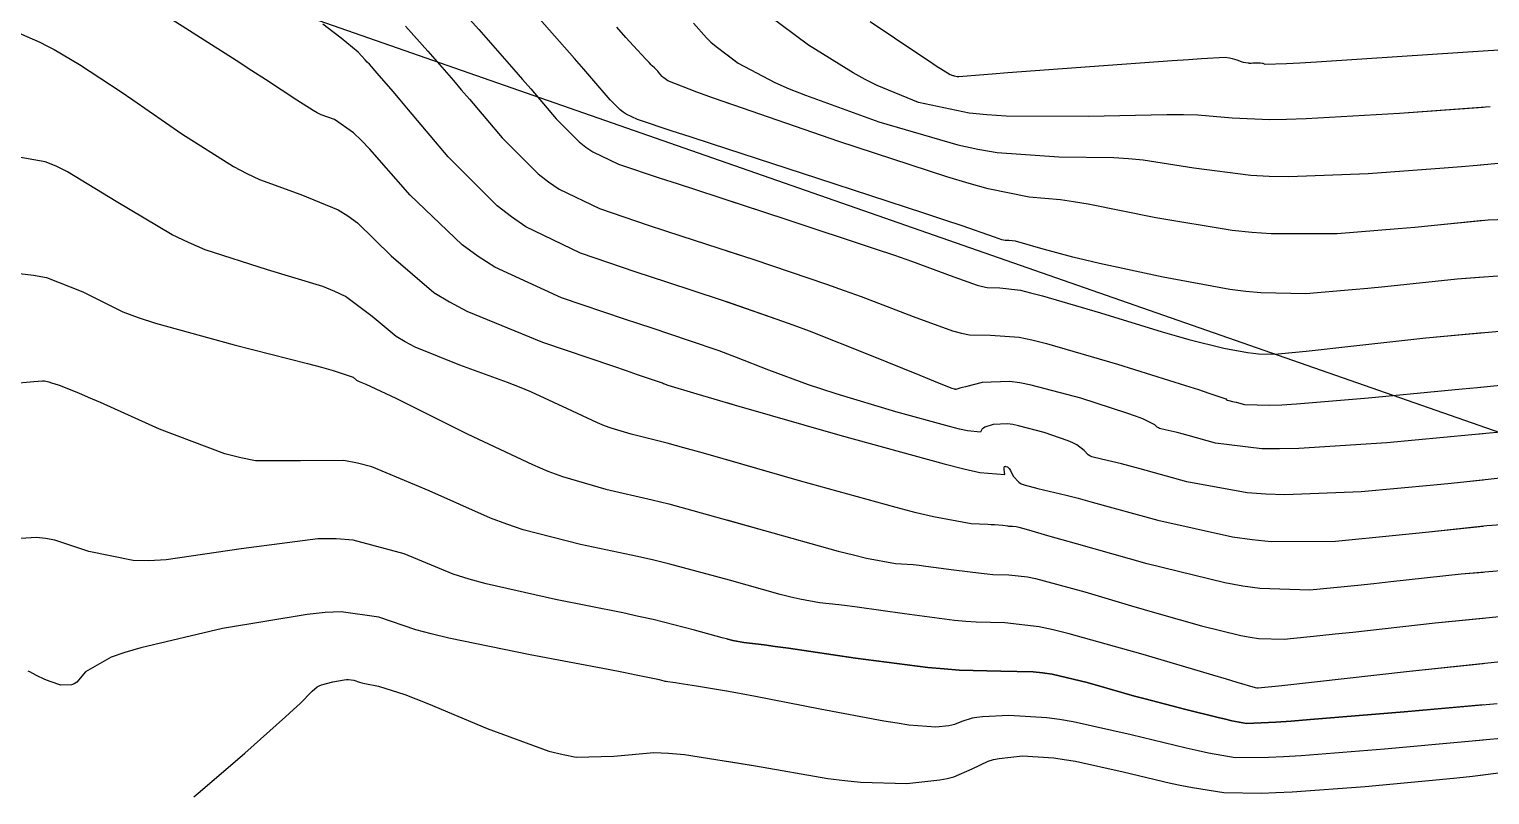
# Model space of a CAD drawing. Header units: metres. Extents: x 837476 to 838477, y 1189012 to 1191014.
# Drawn here: x 837778.8 to 837875.4, y 1190073.1 to 1190123.7 of the extents above; entities that cross this region are included whole.
import ezdxf

# ---------------------------------------------------------------- set-up
doc = ezdxf.new("R2010")
doc.units = ezdxf.units.M
doc.header["$LTSCALE"] = 0.3
for name, color, linetype in [('COTAS 10', 1, 'Continuous'), ('COTAS INT', 252, 'Continuous'), ('VIA2', 121, 'Continuous')]:
    doc.layers.add(name, color=color, linetype=linetype)

msp = doc.modelspace()

# ---------------------------------------------------------------- linework, layer by layer
at = {"layer": 'COTAS 10'}
for points in [[(837874.923, 1190118.513), (837869.392, 1190118.118), (837863.22, 1190117.753), (837861.929, 1190117.707), (837860.82, 1190117.686), (837858.326, 1190117.808), (837856.072, 1190117.994), (837855.116, 1190118.013), (837854.014, 1190118.017), (837848.835, 1190117.915), (837843.388, 1190117.937), (837842.118, 1190118.02), (837840.952, 1190118.136), (837837.602, 1190118.833), (837834.858, 1190119.97), (837834.074, 1190120.364), (837833.28, 1190120.793), (837830.324, 1190122.625), (837827.662, 1190124.612)], [(837875.4, 1190118.547), (837869.392, 1190118.118), (837863.22, 1190117.753), (837861.929, 1190117.707), (837860.82, 1190117.686), (837858.326, 1190117.808), (837856.072, 1190117.994), (837855.116, 1190118.013), (837854.014, 1190118.017), (837848.835, 1190117.915), (837843.388, 1190117.937), (837842.118, 1190118.02), (837840.952, 1190118.136), (837837.602, 1190118.833), (837834.858, 1190119.97), (837834.074, 1190120.364), (837833.28, 1190120.793), (837830.324, 1190122.625), (837827.662, 1190124.612)], [(837803.685, 1190123.881), (837805.167, 1190122.222), (837806.854, 1190120.286), (837807.373, 1190119.681), (837807.916, 1190119.046), (837810.068, 1190116.503), (837812.455, 1190114.119), (837813.146, 1190113.584), (837813.85, 1190113.103), (837816.503, 1190111.819), (837819.733, 1190110.737), (837820.802, 1190110.383), (837821.945, 1190110.006), (837826.703, 1190108.448), (837831.513, 1190106.832), (837832.69, 1190106.418), (837833.799, 1190106.017), (837837.243, 1190104.692), (837839.854, 1190103.752), (837840.438, 1190103.595), (837840.962, 1190103.482), (837842.352, 1190103.451), (837844.246, 1190103.318), (837845.088, 1190103.142), (837846.068, 1190102.906), (837850.754, 1190101.55), (837855.249, 1190100.132), (837856.109, 1190099.857), (837856.802, 1190099.632), (837857.916, 1190099.242), (837857.963, 1190099.19), (837857.984, 1190099.178), (837858.009, 1190099.167), (837858.125, 1190099.137), (837858.367, 1190099.08), (837858.47, 1190099.054), (837858.589, 1190099.022), (837859.151, 1190098.866), (837860.814, 1190098.821), (837861.627, 1190098.858), (837862.593, 1190098.917), (837867.355, 1190099.313), (837872.393, 1190099.791), (837873.533, 1190099.902), (837874.562, 1190100.003), (837874.923, 1190100.041)], [(837824.923, 1190109.031), (837826.703, 1190108.448), (837831.513, 1190106.832), (837832.69, 1190106.418), (837833.799, 1190106.017), (837837.243, 1190104.692), (837839.854, 1190103.752), (837840.438, 1190103.595), (837840.962, 1190103.482), (837842.352, 1190103.451), (837844.246, 1190103.318), (837845.088, 1190103.142), (837846.068, 1190102.906), (837850.754, 1190101.55), (837855.249, 1190100.132), (837856.109, 1190099.857), (837856.802, 1190099.632), (837857.916, 1190099.242), (837857.963, 1190099.19), (837857.984, 1190099.178), (837858.009, 1190099.167), (837858.125, 1190099.137), (837858.367, 1190099.08), (837858.47, 1190099.054), (837858.589, 1190099.022), (837859.151, 1190098.866), (837860.814, 1190098.821), (837861.627, 1190098.858), (837862.593, 1190098.917), (837867.355, 1190099.313), (837872.393, 1190099.791), (837873.533, 1190099.902), (837874.562, 1190100.003), (837877.355, 1190100.293)], [(837778.154, 1190107.53), (837779.097, 1190107.429), (837779.955, 1190107.278), (837782.345, 1190106.323), (837784.996, 1190105.007), (837786.018, 1190104.629), (837787.164, 1190104.246), (837792.345, 1190102.813), (837797.199, 1190101.592), (837798.14, 1190101.342), (837798.905, 1190101.13), (837800.214, 1190100.682), (837800.445, 1190100.489), (837800.532, 1190100.438), (837800.628, 1190100.388), (837801.058, 1190100.214), (837802.387, 1190099.608), (837803.05, 1190099.285), (837803.842, 1190098.894), (837807.769, 1190096.925), (837812.07, 1190094.9), (837813.098, 1190094.474), (837814.056, 1190094.107), (837816.925, 1190093.272), (837820, 1190092.578), (837821.087, 1190092.301), (837822.277, 1190091.987), (837827.425, 1190090.547), (837832.289, 1190089.191), (837833.299, 1190088.93), (837834.164, 1190088.719), (837836.073, 1190088.369), (837837.246, 1190088.29), (837837.647, 1190088.248), (837838.081, 1190088.199), (837839.923, 1190087.951), (837841.733, 1190087.717), (837842.146, 1190087.676), (837842.522, 1190087.646), (837843.562, 1190087.623), (837844.814, 1190087.476), (837845.324, 1190087.367), (837845.904, 1190087.228), (837848.587, 1190086.482), (837851.683, 1190085.567), (837852.523, 1190085.322), (837853.355, 1190085.08), (837856.301, 1190084.239), (837858.901, 1190083.606), (837859.516, 1190083.497), (837860.085, 1190083.415), (837861.762, 1190083.359), (837864.134, 1190083.603), (837865.143, 1190083.711), (837866.303, 1190083.837), (837871.762, 1190084.439), (837874.923, 1190084.75)], [(837824.923, 1190091.247), (837827.425, 1190090.547), (837832.289, 1190089.191), (837833.299, 1190088.93), (837834.164, 1190088.719), (837836.073, 1190088.369), (837837.246, 1190088.29), (837837.647, 1190088.248), (837838.081, 1190088.199), (837839.923, 1190087.951), (837841.733, 1190087.717), (837842.146, 1190087.676), (837842.522, 1190087.646), (837843.562, 1190087.623), (837844.814, 1190087.476), (837845.324, 1190087.367), (837845.904, 1190087.228), (837848.587, 1190086.482), (837851.683, 1190085.567), (837852.523, 1190085.322), (837853.355, 1190085.08), (837856.301, 1190084.239), (837858.901, 1190083.606), (837859.516, 1190083.497), (837860.085, 1190083.415), (837861.762, 1190083.359), (837864.134, 1190083.603), (837865.143, 1190083.711), (837866.303, 1190083.837), (837871.762, 1190084.439), (837877.33, 1190084.986)]]:
    msp.add_lwpolyline(points, dxfattribs=at)
at = {"layer": 'COTAS INT'}
for points in [[(837806.078, 1190126.401), (837808.522, 1190123.665), (837810.849, 1190121.013), (837811.42, 1190120.357), (837811.959, 1190119.733), (837813.641, 1190117.761), (837815.169, 1190116.234), (837815.611, 1190115.892), (837816.062, 1190115.584), (837817.761, 1190114.762), (837820.525, 1190113.842), (837821.647, 1190113.473), (837822.925, 1190113.054), (837828.828, 1190111.126), (837834.737, 1190109.172), (837836.018, 1190108.736), (837837.145, 1190108.346), (837839.933, 1190107.317), (837841.483, 1190106.759), (837841.829, 1190106.666), (837842.14, 1190106.599), (837842.965, 1190106.581), (837844.348, 1190106.421), (837845.01, 1190106.265), (837845.795, 1190106.062), (837849.637, 1190104.925), (837853.705, 1190103.685), (837854.631, 1190103.416), (837855.47, 1190103.18), (837857.777, 1190102.599), (837859.353, 1190102.314), (837859.73, 1190102.265), (837860.083, 1190102.229), (837861.144, 1190102.208), (837863.223, 1190102.409), (837864.216, 1190102.514), (837865.391, 1190102.64), (837871.144, 1190103.271), (837874.923, 1190103.625)], [(837874.923, 1190107.289), (837873.206, 1190107.166), (837868.436, 1190106.656), (837867.309, 1190106.544), (837866.267, 1190106.444), (837863.206, 1190106.185), (837860.232, 1190106.245), (837859.245, 1190106.346), (837858.186, 1190106.483), (837853.772, 1190107.281), (837849.564, 1190108.204), (837848.635, 1190108.42), (837847.809, 1190108.618), (837845.68, 1190109.189), (837844.47, 1190109.547), (837844.222, 1190109.611), (837844.014, 1190109.66), (837843.578, 1190109.71), (837843.318, 1190109.716), (837843.22, 1190109.737), (837843.111, 1190109.767), (837842.623, 1190109.942), (837840.491, 1190110.675), (837839.346, 1190111.055), (837837.961, 1190111.512), (837830.953, 1190113.804), (837823.904, 1190116.102), (837822.493, 1190116.563), (837821.316, 1190116.948), (837819.019, 1190117.705), (837818.275, 1190118.065), (837818.077, 1190118.2), (837817.883, 1190118.35), (837817.213, 1190119.019), (837816.002, 1190120.42), (837815.467, 1190121.032), (837814.845, 1190121.74), (837811.877, 1190125.108)], [(837874.923, 1190093.88), (837873.842, 1190093.767), (837872.802, 1190093.663), (837871.674, 1190093.552), (837866.868, 1190093.095), (837861.827, 1190092.893), (837860.551, 1190092.943), (837859.326, 1190093.039), (837855.336, 1190093.77), (837852.249, 1190094.625), (837851.594, 1190094.8), (837851.026, 1190094.948), (837849.698, 1190095.256), (837849.058, 1190095.426), (837848.924, 1190095.486), (837848.809, 1190095.552), (837848.548, 1190095.836), (837848.058, 1190096.214), (837847.798, 1190096.338), (837847.484, 1190096.47), (837845.902, 1190097.021), (837844.21, 1190097.472), (837843.827, 1190097.543), (837843.481, 1190097.59), (837842.542, 1190097.562), (837841.987, 1190097.373), (837841.884, 1190097.319), (837841.802, 1190097.263), (837841.686, 1190097.055), (837840.846, 1190097.129), (837840.308, 1190097.252), (837839.637, 1190097.418), (837836.109, 1190098.39), (837832.148, 1190099.58), (837831.203, 1190099.884), (837830.325, 1190100.178), (837827.704, 1190101.147), (837825.567, 1190101.992), (837824.993, 1190102.207), (837824.428, 1190102.414), (837822.454, 1190103.093), (837819.986, 1190103.909), (837819.11, 1190104.203), (837818.151, 1190104.525), (837813.987, 1190105.934), (837809.589, 1190107.947), (837808.481, 1190108.651), (837807.421, 1190109.418), (837803.987, 1190112.72), (837801.32, 1190115.747), (837800.742, 1190116.342), (837800.235, 1190116.83), (837798.982, 1190117.715), (837798.117, 1190118.028), (837797.854, 1190118.157), (837797.579, 1190118.303), (837796.503, 1190118.982), (837794.429, 1190120.355), (837793.526, 1190120.938), (837792.481, 1190121.609), (837787.52, 1190124.769)], [(837834.411, 1190124.19), (837837.622, 1190122.021), (837838.251, 1190121.602), (837838.768, 1190121.261), (837839.697, 1190120.685), (837839.872, 1190120.63), (837839.914, 1190120.618), (837839.953, 1190120.607), (837840.07, 1190120.575), (837840.162, 1190120.559), (837840.206, 1190120.555), (837840.275, 1190120.56), (837841.638, 1190120.667), (837842.476, 1190120.73), (837843.513, 1190120.808), (837848.922, 1190121.213), (837854.376, 1190121.611), (837855.442, 1190121.685), (837856.316, 1190121.743), (837857.867, 1190121.823), (837858.165, 1190121.783), (837858.248, 1190121.766), (837858.332, 1190121.745), (837858.639, 1190121.648), (837858.92, 1190121.551), (837858.988, 1190121.53), (837859.051, 1190121.512), (837859.243, 1190121.469), (837859.394, 1190121.45), (837859.432, 1190121.447), (837859.468, 1190121.445), (837859.584, 1190121.446), (837859.69, 1190121.451), (837859.72, 1190121.452), (837859.751, 1190121.452), (837859.863, 1190121.453), (837859.984, 1190121.452), (837860.2, 1190121.452), (837860.335, 1190121.439), (837860.368, 1190121.431), (837860.399, 1190121.42), (837860.491, 1190121.366), (837861.931, 1190121.405), (837862.812, 1190121.453), (837863.901, 1190121.519), (837869.573, 1190121.892), (837874.923, 1190122.253)], [(837834.411, 1190124.19), (837837.622, 1190122.021), (837838.251, 1190121.602), (837838.768, 1190121.261), (837839.697, 1190120.685), (837839.872, 1190120.63), (837839.914, 1190120.618), (837839.953, 1190120.607), (837840.07, 1190120.575), (837840.162, 1190120.559), (837840.206, 1190120.555), (837840.275, 1190120.56), (837841.638, 1190120.667), (837842.476, 1190120.73), (837843.513, 1190120.808), (837848.922, 1190121.213), (837854.376, 1190121.611), (837855.442, 1190121.685), (837856.316, 1190121.743), (837857.867, 1190121.823), (837858.165, 1190121.783), (837858.248, 1190121.766), (837858.332, 1190121.745), (837858.639, 1190121.648), (837858.92, 1190121.551), (837858.988, 1190121.53), (837859.051, 1190121.512), (837859.243, 1190121.469), (837859.394, 1190121.45), (837859.432, 1190121.447), (837859.468, 1190121.445), (837859.584, 1190121.446), (837859.69, 1190121.451), (837859.72, 1190121.452), (837859.751, 1190121.452), (837859.863, 1190121.453), (837859.984, 1190121.452), (837860.2, 1190121.452), (837860.335, 1190121.439), (837860.368, 1190121.431), (837860.399, 1190121.42), (837860.491, 1190121.366), (837861.931, 1190121.405), (837862.812, 1190121.453), (837863.901, 1190121.519), (837869.573, 1190121.892), (837875.26, 1190122.276), (837876.359, 1190122.348)], [(837777.787, 1190123.563), (837779.507, 1190122.813), (837779.979, 1190122.579), (837780.449, 1190122.333), (837782.129, 1190121.35), (837784.182, 1190120.005), (837784.887, 1190119.53), (837785.65, 1190119.011), (837788.899, 1190116.77), (837792.317, 1190114.614), (837793.187, 1190114.149), (837794.024, 1190113.742), (837796.77, 1190112.748), (837799.223, 1190111.751), (837799.875, 1190111.342), (837800.515, 1190110.875), (837802.73, 1190108.708), (837805.563, 1190106.283), (837806.594, 1190105.654), (837807.732, 1190105.043), (837812.73, 1190102.991), (837817.359, 1190101.42), (837818.265, 1190101.113), (837819.007, 1190100.861), (837820.329, 1190100.415), (837820.594, 1190100.324), (837820.67, 1190100.296), (837820.747, 1190100.267), (837821.034, 1190100.154), (837822.953, 1190099.574), (837824.059, 1190099.251), (837825.415, 1190098.857), (837832.386, 1190096.85), (837839.29, 1190094.948), (837840.603, 1190094.621), (837841.656, 1190094.381), (837843.299, 1190094.237), (837843.266, 1190094.577), (837843.264, 1190094.642), (837843.263, 1190094.696), (837843.285, 1190094.787), (837843.339, 1190094.788), (837843.358, 1190094.785), (837843.38, 1190094.781), (837843.476, 1190094.756), (837843.602, 1190094.64), (837843.643, 1190094.578), (837843.686, 1190094.505), (837843.864, 1190094.133), (837844.231, 1190093.732), (837844.394, 1190093.64), (837844.583, 1190093.555), (837845.485, 1190093.316), (837847.356, 1190092.881), (837848.156, 1190092.673), (837849.079, 1190092.427), (837853.428, 1190091.222), (837858.359, 1190090.128), (837859.648, 1190089.952), (837860.905, 1190089.83), (837865.166, 1190089.85), (837869.161, 1190090.236), (837870.249, 1190090.346), (837871.329, 1190090.457), (837874.923, 1190090.843)], [(837874.923, 1190096.939), (837874.187, 1190096.869), (837868.57, 1190096.34), (837862.75, 1190095.956), (837861.453, 1190095.935), (837860.294, 1190095.951), (837857.243, 1190096.318), (837855.419, 1190096.824), (837855.032, 1190096.927), (837854.697, 1190097.014), (837853.912, 1190097.196), (837853.533, 1190097.297), (837853.454, 1190097.332), (837853.386, 1190097.371), (837853.232, 1190097.539), (837852.43, 1190097.923), (837851.954, 1190098.097), (837851.367, 1190098.301), (837848.328, 1190099.285), (837845.04, 1190100.163), (837844.296, 1190100.3), (837843.624, 1190100.391), (837841.799, 1190100.337), (837840.711, 1190100.05), (837840.504, 1190099.995), (837840.337, 1190099.95), (837840.073, 1190099.873), (837840.036, 1190099.876), (837840.013, 1190099.882), (837839.984, 1190099.889), (837839.832, 1190099.931), (837838.88, 1190100.302), (837838.347, 1190100.518), (837837.697, 1190100.781), (837834.374, 1190102.14), (837830.386, 1190103.716), (837829.317, 1190104.117), (837828.262, 1190104.503), (837824.579, 1190105.771), (837820.966, 1190106.957), (837819.956, 1190107.293), (837818.942, 1190107.631), (837815.245, 1190108.876), (837811.638, 1190110.622), (837810.68, 1190111.276), (837809.741, 1190112.003), (837806.495, 1190115.245), (837803.873, 1190118.359), (837803.327, 1190119.006), (837802.858, 1190119.559), (837801.812, 1190120.779), (837801.292, 1190121.361), (837801.155, 1190121.512), (837801.021, 1190121.658), (837800.562, 1190122.152), (837799.434, 1190123.088), (837798.879, 1190123.515), (837798.218, 1190124.014)], [(837874.923, 1190111.026), (837871.48, 1190110.673), (837870.402, 1190110.574), (837869.312, 1190110.478), (837865.268, 1190110.163), (837860.921, 1190110.146), (837859.639, 1190110.239), (837858.324, 1190110.374), (837853.29, 1190111.215), (837848.809, 1190112.105), (837847.842, 1190112.271), (837846.993, 1190112.403), (837844.918, 1190112.588), (837842.196, 1190113.127), (837840.94, 1190113.482), (837839.466, 1190113.925), (837832.331, 1190116.268), (837825.391, 1190118.658), (837824.041, 1190119.132), (837822.939, 1190119.524), (837821.023, 1190120.26), (837820.759, 1190120.457), (837820.699, 1190120.509), (837820.644, 1190120.56), (837820.492, 1190120.736), (837820.368, 1190120.898), (837820.331, 1190120.94), (837820.293, 1190120.982), (837820.145, 1190121.121), (837819.997, 1190121.256), (837819.92, 1190121.333), (837819.793, 1190121.476), (837819.684, 1190121.597), (837819.659, 1190121.622), (837819.636, 1190121.644), (837819.567, 1190121.692), (837818.752, 1190122.584), (837818.258, 1190123.138), (837817.647, 1190123.825)], [(837822.727, 1190124.082), (837823.572, 1190123.107), (837823.876, 1190122.823), (837824.211, 1190122.534), (837825.674, 1190121.442), (837828.11, 1190120.158), (837829.058, 1190119.748), (837830.125, 1190119.314), (837834.966, 1190117.55), (837840.209, 1190116.03), (837841.529, 1190115.751), (837842.792, 1190115.532), (837846.876, 1190115.251), (837850.504, 1190115.21), (837851.479, 1190115.142), (837852.441, 1190115.049), (837855.808, 1190114.512), (837859.572, 1190114.03), (837860.784, 1190113.973), (837862.071, 1190113.95), (837867.33, 1190114.14), (837872.356, 1190114.513), (837873.495, 1190114.604), (837874.524, 1190114.69), (837874.923, 1190114.728)], [(837824.923, 1190122.002), (837825.674, 1190121.442), (837828.11, 1190120.158), (837829.058, 1190119.748), (837830.125, 1190119.314), (837834.966, 1190117.55), (837840.209, 1190116.03), (837841.529, 1190115.751), (837842.792, 1190115.532), (837846.876, 1190115.251), (837850.504, 1190115.21), (837851.479, 1190115.142), (837852.441, 1190115.049), (837855.808, 1190114.512), (837859.572, 1190114.03), (837860.784, 1190113.973), (837862.071, 1190113.95), (837867.33, 1190114.14), (837872.356, 1190114.513), (837873.495, 1190114.604), (837874.524, 1190114.69), (837877.33, 1190114.956)], [(837878.942, 1190111.196), (837875.268, 1190111.061), (837871.48, 1190110.673), (837870.402, 1190110.574), (837869.312, 1190110.478), (837865.268, 1190110.163), (837860.921, 1190110.146), (837859.639, 1190110.239), (837858.324, 1190110.374), (837853.29, 1190111.215), (837848.809, 1190112.105), (837847.842, 1190112.271), (837846.993, 1190112.403), (837844.918, 1190112.588), (837842.196, 1190113.127), (837840.94, 1190113.482), (837839.466, 1190113.925), (837832.331, 1190116.268), (837825.391, 1190118.658), (837824.923, 1190118.822)], [(837877.959, 1190107.507), (837873.206, 1190107.166), (837868.436, 1190106.656), (837867.309, 1190106.544), (837866.267, 1190106.444), (837863.206, 1190106.185), (837860.232, 1190106.245), (837859.245, 1190106.346), (837858.186, 1190106.483), (837853.772, 1190107.281), (837849.564, 1190108.204), (837848.635, 1190108.42), (837847.809, 1190108.618), (837845.68, 1190109.189), (837844.47, 1190109.547), (837844.222, 1190109.611), (837844.014, 1190109.66), (837843.578, 1190109.71), (837843.318, 1190109.716), (837843.22, 1190109.737), (837843.111, 1190109.767), (837842.623, 1190109.942), (837840.491, 1190110.675), (837839.346, 1190111.055), (837837.961, 1190111.512), (837830.953, 1190113.804), (837824.923, 1190115.77)], [(837874.923, 1190087.781), (837873.464, 1190087.654), (837868.816, 1190087.147), (837867.696, 1190087.029), (837866.648, 1190086.919), (837863.464, 1190086.604), (837860.167, 1190086.715), (837859.048, 1190086.875), (837857.839, 1190087.09), (837852.726, 1190088.334), (837848.034, 1190089.66), (837847.09, 1190089.928), (837846.3, 1190090.152), (837844.729, 1190090.603), (837844.245, 1190090.738), (837844.14, 1190090.763), (837844.048, 1190090.782), (837843.823, 1190090.809), (837843.635, 1190090.813), (837843.567, 1190090.819), (837843.493, 1190090.826), (837843.166, 1190090.868), (837842.622, 1190090.919), (837842.41, 1190090.931), (837842.171, 1190090.943), (837841.088, 1190090.98), (837838.583, 1190091.439), (837837.449, 1190091.716), (837836.123, 1190092.059), (837829.741, 1190093.838), (837823.39, 1190095.652), (837822.083, 1190096.016), (837820.972, 1190096.32), (837818.592, 1190096.918), (837817.278, 1190097.301), (837816.839, 1190097.469), (837816.368, 1190097.664), (837814.398, 1190098.592), (837811.979, 1190099.704), (837811.226, 1190100.016), (837810.435, 1190100.329), (837807.278, 1190101.472), (837804.322, 1190102.667), (837803.659, 1190103.013), (837803.063, 1190103.366), (837801.472, 1190104.695), (837799.71, 1190106.003), (837799.007, 1190106.342), (837798.211, 1190106.672), (837794.558, 1190107.781), (837790.431, 1190109.108), (837789.336, 1190109.575), (837788.262, 1190110.085), (837784.558, 1190112.287), (837781.343, 1190114.258), (837780.578, 1190114.622), (837779.867, 1190114.907), (837777.754, 1190115.281)], [(837824.923, 1190112.401), (837828.828, 1190111.126), (837834.737, 1190109.172), (837836.018, 1190108.736), (837837.145, 1190108.346), (837839.933, 1190107.317), (837841.483, 1190106.759), (837841.829, 1190106.666), (837842.14, 1190106.599), (837842.965, 1190106.581), (837844.348, 1190106.421), (837845.01, 1190106.265), (837845.795, 1190106.062), (837849.637, 1190104.925), (837853.705, 1190103.685), (837854.631, 1190103.416), (837855.47, 1190103.18), (837857.777, 1190102.599), (837859.353, 1190102.314), (837859.73, 1190102.265), (837860.083, 1190102.229), (837861.144, 1190102.208), (837863.223, 1190102.409), (837864.216, 1190102.514), (837865.391, 1190102.64), (837871.144, 1190103.271), (837876.976, 1190103.818)], [(837876.356, 1190097.077), (837875.355, 1190096.98), (837874.187, 1190096.869), (837868.57, 1190096.34), (837862.75, 1190095.956), (837861.453, 1190095.935), (837860.294, 1190095.951), (837857.243, 1190096.318), (837855.419, 1190096.824), (837855.032, 1190096.927), (837854.697, 1190097.014), (837853.912, 1190097.196), (837853.533, 1190097.297), (837853.454, 1190097.332), (837853.386, 1190097.371), (837853.232, 1190097.539), (837852.43, 1190097.923), (837851.954, 1190098.097), (837851.367, 1190098.301), (837848.328, 1190099.285), (837845.04, 1190100.163), (837844.296, 1190100.3), (837843.624, 1190100.391), (837841.799, 1190100.337), (837840.711, 1190100.05), (837840.504, 1190099.995), (837840.337, 1190099.95), (837840.073, 1190099.873), (837840.036, 1190099.876), (837840.013, 1190099.882), (837839.984, 1190099.889), (837839.832, 1190099.931), (837838.88, 1190100.302), (837838.347, 1190100.518), (837837.697, 1190100.781), (837834.374, 1190102.14), (837830.386, 1190103.716), (837829.317, 1190104.117), (837828.262, 1190104.503), (837824.923, 1190105.652)], [(837876.868, 1190094.084), (837873.842, 1190093.767), (837872.802, 1190093.663), (837871.674, 1190093.552), (837866.868, 1190093.095), (837861.827, 1190092.893), (837860.551, 1190092.943), (837859.326, 1190093.039), (837855.336, 1190093.77), (837852.249, 1190094.625), (837851.594, 1190094.8), (837851.026, 1190094.948), (837849.698, 1190095.256), (837849.058, 1190095.426), (837848.924, 1190095.486), (837848.809, 1190095.552), (837848.548, 1190095.836), (837848.058, 1190096.214), (837847.798, 1190096.338), (837847.484, 1190096.47), (837845.902, 1190097.021), (837844.21, 1190097.472), (837843.827, 1190097.543), (837843.481, 1190097.59), (837842.542, 1190097.562), (837841.987, 1190097.373), (837841.884, 1190097.319), (837841.802, 1190097.263), (837841.686, 1190097.055), (837840.846, 1190097.129), (837840.308, 1190097.252), (837839.637, 1190097.418), (837836.109, 1190098.39), (837832.148, 1190099.58), (837831.203, 1190099.884), (837830.325, 1190100.178), (837827.704, 1190101.147), (837825.567, 1190101.992), (837824.993, 1190102.207), (837824.923, 1190102.232)], [(837874.923, 1190081.741), (837870.06, 1190081.224), (837861.621, 1190080.287), (837860.06, 1190080.114), (837860.003, 1190080.115), (837859.984, 1190080.118), (837859.963, 1190080.122), (837859.875, 1190080.143), (837858.676, 1190080.5), (837857.955, 1190080.715), (837857.065, 1190080.981), (837852.446, 1190082.36), (837847.563, 1190083.718), (837846.507, 1190083.97), (837845.58, 1190084.169), (837843.301, 1190084.437), (837841.409, 1190084.479), (837840.725, 1190084.534), (837839.973, 1190084.608), (837836.68, 1190085.034), (837833.54, 1190085.479), (837832.884, 1190085.566), (837832.321, 1190085.636), (837831.058, 1190085.758), (837829.745, 1190085.998), (837829.15, 1190086.144), (837828.454, 1190086.323), (837825.108, 1190087.256), (837821.164, 1190088.323), (837820.092, 1190088.587), (837819.028, 1190088.837), (837815.258, 1190089.625), (837811.466, 1190090.594), (837810.387, 1190090.958), (837809.297, 1190091.364), (837805.258, 1190093.176), (837801.448, 1190094.747), (837800.501, 1190095.001), (837799.602, 1190095.177), (837796.746, 1190095.161), (837793.765, 1190095.16), (837792.787, 1190095.345), (837791.743, 1190095.611), (837787.42, 1190097.244), (837783.513, 1190099), (837782.731, 1190099.344), (837782.079, 1190099.627), (837780.807, 1190100.133), (837780.446, 1190100.231), (837780.368, 1190100.255), (837780.299, 1190100.279), (837780.133, 1190100.358), (837779.912, 1190100.405), (837779.809, 1190100.409), (837779.688, 1190100.41), (837779.103, 1190100.379), (837777.632, 1190100.243)], [(837824.923, 1190099), (837825.415, 1190098.857), (837832.386, 1190096.85), (837839.29, 1190094.948), (837840.603, 1190094.621), (837841.656, 1190094.381), (837843.299, 1190094.237), (837843.266, 1190094.577), (837843.264, 1190094.642), (837843.263, 1190094.696), (837843.285, 1190094.787), (837843.339, 1190094.788), (837843.358, 1190094.785), (837843.38, 1190094.781), (837843.476, 1190094.756), (837843.602, 1190094.64), (837843.643, 1190094.578), (837843.686, 1190094.505), (837843.864, 1190094.133), (837844.231, 1190093.732), (837844.394, 1190093.64), (837844.583, 1190093.555), (837845.485, 1190093.316), (837847.356, 1190092.881), (837848.156, 1190092.673), (837849.079, 1190092.427), (837853.428, 1190091.222), (837858.359, 1190090.128), (837859.648, 1190089.952), (837860.905, 1190089.83), (837865.166, 1190089.85), (837869.161, 1190090.236), (837870.249, 1190090.346), (837871.329, 1190090.457), (837875.166, 1190090.869), (837879.02, 1190091.143)], [(837878.175, 1190088.065), (837873.464, 1190087.654), (837868.816, 1190087.147), (837867.696, 1190087.029), (837866.648, 1190086.919), (837863.464, 1190086.604), (837860.167, 1190086.715), (837859.048, 1190086.875), (837857.839, 1190087.09), (837852.726, 1190088.334), (837848.034, 1190089.66), (837847.09, 1190089.928), (837846.3, 1190090.152), (837844.729, 1190090.603), (837844.245, 1190090.738), (837844.14, 1190090.763), (837844.048, 1190090.782), (837843.823, 1190090.809), (837843.635, 1190090.813), (837843.567, 1190090.819), (837843.493, 1190090.826), (837843.166, 1190090.868), (837842.622, 1190090.919), (837842.41, 1190090.931), (837842.171, 1190090.943), (837841.088, 1190090.98), (837838.583, 1190091.439), (837837.449, 1190091.716), (837836.123, 1190092.059), (837829.741, 1190093.838), (837824.923, 1190095.214)], [(837874.923, 1190079.02), (837869.703, 1190078.565), (837863.481, 1190078.047), (837862.245, 1190077.953), (837861.221, 1190077.88), (837859.279, 1190077.798), (837858.306, 1190077.976), (837857.892, 1190078.068), (837857.416, 1190078.178), (837855.174, 1190078.73), (837852.577, 1190079.409), (837851.876, 1190079.6), (837851.184, 1190079.792), (837848.75, 1190080.495), (837846.426, 1190081.044), (837845.802, 1190081.138), (837845.187, 1190081.208), (837843.04, 1190081.251), (837840.296, 1190081.312), (837839.304, 1190081.392), (837838.213, 1190081.499), (837833.437, 1190082.117), (837828.999, 1190082.76), (837828.121, 1190082.883), (837827.396, 1190082.983), (837826.043, 1190083.147), (837825.325, 1190083.278), (837825, 1190083.357), (837824.62, 1190083.456), (837822.792, 1190083.966), (837820.051, 1190084.658), (837819.096, 1190084.872), (837818.056, 1190085.095), (837813.592, 1190085.978), (837809.005, 1190087.016), (837807.887, 1190087.336), (837806.836, 1190087.671), (837803.592, 1190088.999), (837800.229, 1190089.916), (837799.104, 1190089.99), (837797.895, 1190089.988), (837792.825, 1190089.331), (837787.859, 1190088.599), (837786.716, 1190088.548), (837785.672, 1190088.564), (837782.739, 1190089.168), (837780.498, 1190089.918), (837779.89, 1190090.025), (837779.289, 1190090.089), (837777.165, 1190089.954)], [(837876.486, 1190081.907), (837870.06, 1190081.224), (837861.621, 1190080.287), (837860.06, 1190080.114), (837860.003, 1190080.115), (837859.984, 1190080.118), (837859.963, 1190080.122), (837859.875, 1190080.143), (837858.676, 1190080.5), (837857.955, 1190080.715), (837857.065, 1190080.981), (837852.446, 1190082.36), (837847.563, 1190083.718), (837846.507, 1190083.97), (837845.58, 1190084.169), (837843.301, 1190084.437), (837841.409, 1190084.479), (837840.725, 1190084.534), (837839.973, 1190084.608), (837836.68, 1190085.034), (837833.54, 1190085.479), (837832.884, 1190085.566), (837832.321, 1190085.636), (837831.058, 1190085.758), (837829.745, 1190085.998), (837829.15, 1190086.144), (837828.454, 1190086.323), (837825.108, 1190087.256), (837824.923, 1190087.306)], [(837874.923, 1190076.683), (837873.953, 1190076.591), (837868.412, 1190076.095), (837862.889, 1190075.659), (837861.736, 1190075.586), (837860.746, 1190075.533), (837858.532, 1190075.517), (837856.777, 1190075.822), (837856.077, 1190075.973), (837855.284, 1190076.152), (837851.649, 1190077.04), (837847.83, 1190077.89), (837846.923, 1190078.047), (837846.079, 1190078.17), (837843.574, 1190078.327), (837841.828, 1190078.225), (837841.464, 1190078.185), (837841.152, 1190078.139), (837840.457, 1190077.93), (837839.975, 1190077.722), (837839.798, 1190077.677), (837839.602, 1190077.638), (837838.734, 1190077.543), (837836.961, 1190077.69), (837836.194, 1190077.804), (837835.307, 1190077.949), (837831.104, 1190078.734), (837826.817, 1190079.572), (837825.877, 1190079.75), (837825.043, 1190079.905), (837822.923, 1190080.267), (837821.767, 1190080.435), (837821.541, 1190080.467), (837821.356, 1190080.493), (837821.028, 1190080.535), (837820.906, 1190080.558), (837820.851, 1190080.571), (837820.786, 1190080.588), (837820.475, 1190080.675), (837818.938, 1190080.994), (837818.1, 1190081.157), (837817.084, 1190081.353), (837811.925, 1190082.331), (837806.544, 1190083.437), (837805.387, 1190083.714), (837804.376, 1190083.977), (837801.925, 1190084.823), (837799.423, 1190085.17), (837798.379, 1190085.119), (837797.183, 1190085.004), (837791.592, 1190084.058), (837786.194, 1190082.79), (837785.119, 1190082.472), (837784.226, 1190082.169), (837782.517, 1190081.194), (837781.95, 1190080.527), (837781.777, 1190080.417), (837781.598, 1190080.34), (837780.892, 1190080.333), (837780.189, 1190080.556), (837780.011, 1190080.623), (837779.84, 1190080.693), (837779.283, 1190080.965), (837778.841, 1190081.205), (837778.742, 1190081.254)], [(837824.923, 1190083.377), (837825, 1190083.357), (837825.325, 1190083.278), (837826.043, 1190083.147), (837827.396, 1190082.983), (837828.121, 1190082.883), (837828.999, 1190082.76), (837833.437, 1190082.117), (837838.213, 1190081.499), (837839.304, 1190081.392), (837840.296, 1190081.312), (837843.04, 1190081.251), (837845.187, 1190081.208), (837845.802, 1190081.138), (837846.426, 1190081.044), (837848.75, 1190080.495), (837851.184, 1190079.792), (837851.876, 1190079.6), (837852.577, 1190079.409), (837855.174, 1190078.73), (837857.416, 1190078.178), (837857.892, 1190078.068), (837858.306, 1190077.976), (837859.279, 1190077.798), (837861.221, 1190077.88), (837862.245, 1190077.953), (837863.481, 1190078.047), (837869.703, 1190078.565), (837875.86, 1190079.102)], [(837789.686, 1190072.94), (837790.27, 1190073.426), (837793.057, 1190075.83), (837795.759, 1190078.231), (837796.289, 1190078.715), (837796.726, 1190079.12), (837797.517, 1190079.93), (837797.833, 1190080.206), (837797.969, 1190080.274), (837798.126, 1190080.339), (837798.872, 1190080.545), (837799.622, 1190080.671), (837799.782, 1190080.687), (837799.923, 1190080.694), (837800.258, 1190080.647), (837800.632, 1190080.525), (837800.795, 1190080.485), (837800.985, 1190080.441), (837801.89, 1190080.258), (837803.649, 1190079.706), (837804.377, 1190079.43), (837805.21, 1190079.099), (837809.092, 1190077.46), (837813.152, 1190075.97), (837814.098, 1190075.733), (837814.967, 1190075.573), (837817.46, 1190075.632), (837820.105, 1190075.873), (837821.069, 1190075.828), (837822.134, 1190075.734), (837826.817, 1190074.989), (837831.598, 1190074.164), (837832.725, 1190074.019), (837833.767, 1190073.911), (837836.817, 1190073.82), (837838.998, 1190074.059), (837839.491, 1190074.157), (837839.937, 1190074.269), (837841.149, 1190074.793), (837842.208, 1190075.298), (837842.557, 1190075.4), (837842.931, 1190075.484), (837844.484, 1190075.648), (837846.543, 1190075.519), (837847.236, 1190075.418), (837847.982, 1190075.29), (837851.12, 1190074.59), (837854.262, 1190073.846), (837855.011, 1190073.688), (837855.707, 1190073.552), (837857.785, 1190073.235), (837860.272, 1190073.186), (837861.226, 1190073.218), (837862.296, 1190073.271), (837867.121, 1190073.624), (837872.047, 1190074.081), (837873.181, 1190074.198), (837874.215, 1190074.31), (837874.923, 1190074.401)], [(837876.122, 1190076.802), (837875.118, 1190076.702), (837873.953, 1190076.591), (837868.412, 1190076.095), (837862.889, 1190075.659), (837861.736, 1190075.586), (837860.746, 1190075.533), (837858.532, 1190075.517), (837856.777, 1190075.822), (837856.077, 1190075.973), (837855.284, 1190076.152), (837851.649, 1190077.04), (837847.83, 1190077.89), (837846.923, 1190078.047), (837846.079, 1190078.17), (837843.574, 1190078.327), (837841.828, 1190078.225), (837841.464, 1190078.185), (837841.152, 1190078.139), (837840.457, 1190077.93), (837839.975, 1190077.722), (837839.798, 1190077.677), (837839.602, 1190077.638), (837838.734, 1190077.543), (837836.961, 1190077.69), (837836.194, 1190077.804), (837835.307, 1190077.949), (837831.104, 1190078.734), (837826.817, 1190079.572), (837825.877, 1190079.75), (837825.043, 1190079.905), (837824.923, 1190079.925)], [(837824.923, 1190075.29), (837826.817, 1190074.989), (837831.598, 1190074.164), (837832.725, 1190074.019), (837833.767, 1190073.911), (837836.817, 1190073.82), (837838.998, 1190074.059), (837839.491, 1190074.157), (837839.937, 1190074.269), (837841.149, 1190074.793), (837842.208, 1190075.298), (837842.557, 1190075.4), (837842.931, 1190075.484), (837844.484, 1190075.648), (837846.543, 1190075.519), (837847.236, 1190075.418), (837847.982, 1190075.29), (837851.12, 1190074.59), (837854.262, 1190073.846), (837855.011, 1190073.688), (837855.707, 1190073.552), (837857.785, 1190073.235), (837860.272, 1190073.186), (837861.226, 1190073.218), (837862.296, 1190073.271), (837867.121, 1190073.624), (837872.047, 1190074.081), (837873.181, 1190074.198), (837874.215, 1190074.31), (837877.121, 1190074.684)]]:
    msp.add_lwpolyline(points, dxfattribs=at)
at = {"layer": 'VIA2'}
msp.add_line((837782.889, 1190129.548), (837921.915, 1190081.012), dxfattribs=at)
msp.add_arc((837769.705, 1190091.783), 40, 70.75501, 205.36086, dxfattribs=at)

doc.saveas('drawing.dxf')
